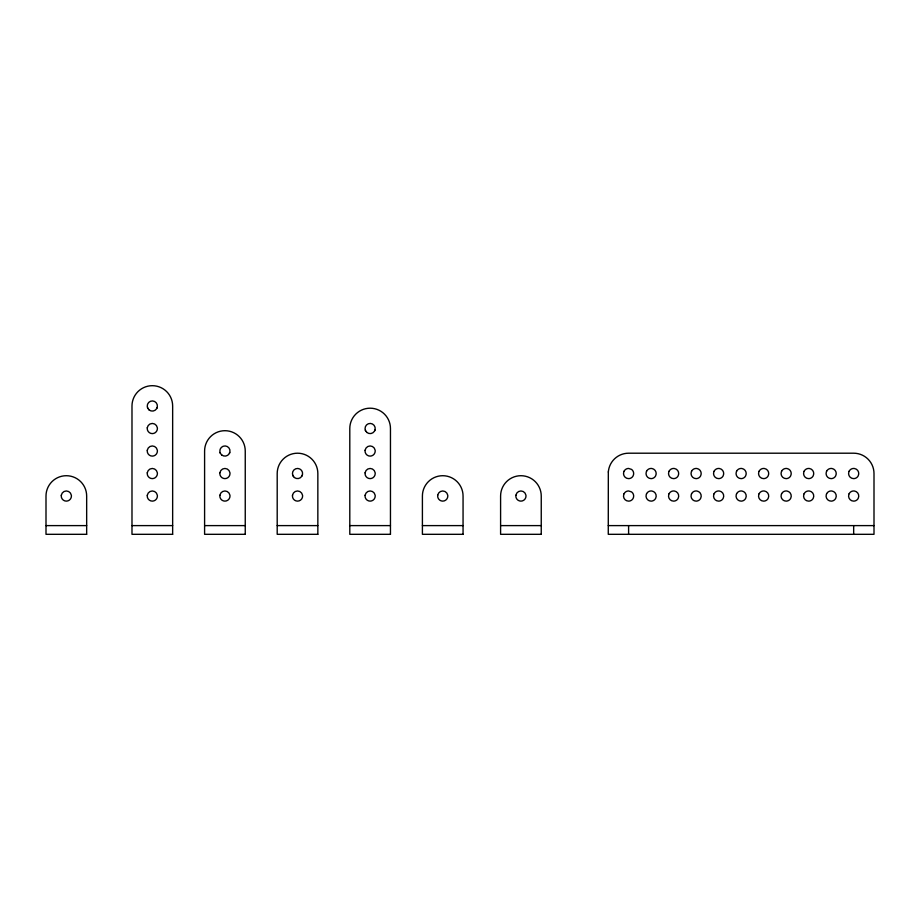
<?xml version="1.0" encoding="UTF-8"?>
<svg xmlns="http://www.w3.org/2000/svg" width="920" height="920" viewBox="0 0 920 920"><rect width="100%" height="100%" fill="white"/><g stroke="black" fill="none" stroke-linecap="round" stroke-linejoin="round"><path stroke-width="1.38" d="M156.848 408.319L157.148 407.583M229.448 453.33L229.758 452.594M302.047 475.847L302.358 475.099M374.659 430.824L374.957 430.088M46 525.607L86.664 525.607M131.985 525.607L172.649 525.607M204.596 525.607L245.249 525.607M277.196 525.607L317.848 525.607M349.796 525.607L390.459 525.607M422.406 525.607L463.059 525.607M500.595 525.607L541.247 525.607M608.269 525.607L874 525.607M365.297 430.088L365.596 430.824M292.686 475.099L292.997 475.847M220.087 452.594L220.386 453.33M147.487 407.583L147.786 408.319M853.668 525.607L853.668 534.313M628.601 525.607L628.601 534.313M608.327 471.948L608.269 534.313L874 534.313L874 473.547A20.332 20.332 0 0 0 853.668 453.203L628.601 453.203A20.332 20.332 0 0 0 608.522 470.361L608.327 471.948M61.306 495.247L61.249 496.041A5.083 5.083 0 0 0 66.332 501.124A5.083 5.083 0 0 0 71.415 496.041L71.346 495.247A5.083 5.083 0 0 0 61.306 495.247M147.292 427.719L147.234 428.524A5.083 5.083 0 0 0 152.317 433.607A5.083 5.083 0 0 0 157.4 428.524L157.331 427.719A5.083 5.083 0 0 0 147.292 427.719M147.292 450.236L147.234 451.03A5.083 5.083 0 0 0 152.317 456.113A5.083 5.083 0 0 0 157.4 451.03L157.331 450.236A5.083 5.083 0 0 0 147.292 450.236M147.292 472.742L147.234 473.535A5.083 5.083 0 0 0 152.317 478.618A5.083 5.083 0 0 0 157.4 473.535L157.331 472.742A5.083 5.083 0 0 0 147.292 472.742M147.292 495.247L147.234 496.041A5.083 5.083 0 0 0 152.317 501.124A5.083 5.083 0 0 0 157.4 496.041L157.331 495.247A5.083 5.083 0 0 0 147.292 495.247M219.903 472.742L219.834 473.535A5.083 5.083 0 0 0 224.917 478.618A5.083 5.083 0 0 0 230 473.535L229.942 472.742A5.083 5.083 0 0 0 219.903 472.742M219.903 495.247L219.834 496.041A5.083 5.083 0 0 0 224.917 501.124A5.083 5.083 0 0 0 230 496.041L229.942 495.247A5.083 5.083 0 0 0 219.903 495.247M292.502 495.247L292.445 496.041A5.083 5.083 0 0 0 297.528 501.124A5.083 5.083 0 0 0 302.611 496.041L302.542 495.247A5.083 5.083 0 0 0 292.502 495.247M365.113 450.236L365.044 451.03A5.083 5.083 0 0 0 370.127 456.113A5.083 5.083 0 0 0 375.21 451.03L375.153 450.236A5.083 5.083 0 0 0 365.113 450.236M365.113 472.742L365.044 473.535A5.083 5.083 0 0 0 370.127 478.618A5.083 5.083 0 0 0 375.21 473.535L375.153 472.742A5.083 5.083 0 0 0 365.113 472.742M365.113 495.247L365.044 496.041A5.083 5.083 0 0 0 370.127 501.124A5.083 5.083 0 0 0 375.21 496.041L375.153 495.247A5.083 5.083 0 0 0 365.113 495.247M437.713 495.247L437.655 496.041A5.083 5.083 0 0 0 442.727 501.124A5.083 5.083 0 0 0 447.81 496.041L447.752 495.247A5.083 5.083 0 0 0 437.713 495.247M515.901 495.247L515.832 496.041A5.083 5.083 0 0 0 520.915 501.124A5.083 5.083 0 0 0 525.998 496.041L525.941 495.247A5.083 5.083 0 0 0 515.901 495.247M624.07 471.224L623.76 471.96A5.083 5.083 0 0 0 628.601 478.618L629.395 478.549A5.083 5.083 0 0 0 632.707 476.525L633.121 475.835A5.083 5.083 0 0 0 631.58 469.418L628.601 468.452A5.083 5.083 0 0 0 624.07 471.224M624.07 493.729L623.76 494.466A5.083 5.083 0 0 0 628.601 501.124L629.395 501.055A5.083 5.083 0 0 0 632.707 499.031L633.121 498.352A5.083 5.083 0 0 0 631.58 491.924L628.601 490.958A5.083 5.083 0 0 0 624.07 493.729M646.576 471.224L646.277 471.96A5.083 5.083 0 0 0 651.107 478.618L651.9 478.549A5.083 5.083 0 0 0 655.212 476.525L655.638 475.835A5.083 5.083 0 0 0 651.9 468.51L651.107 468.452A5.083 5.083 0 0 0 646.576 471.224M646.576 493.729L646.277 494.466A5.083 5.083 0 0 0 651.107 501.124L651.9 501.055A5.083 5.083 0 0 0 655.212 499.031L655.638 498.352A5.083 5.083 0 0 0 651.9 491.015L651.107 490.958A5.083 5.083 0 0 0 646.576 493.729M669.081 471.224L668.782 471.96A5.083 5.083 0 0 0 673.612 478.618L674.406 478.549A5.083 5.083 0 0 0 677.73 476.525L678.144 475.835A5.083 5.083 0 0 0 674.406 468.51L673.612 468.452A5.083 5.083 0 0 0 669.081 471.224M669.081 493.729L668.782 494.466A5.083 5.083 0 0 0 673.612 501.124L674.406 501.055A5.083 5.083 0 0 0 677.73 499.031L678.144 498.352A5.083 5.083 0 0 0 674.406 491.015L673.612 490.958A5.083 5.083 0 0 0 669.081 493.729M691.587 471.224L691.288 471.96A5.083 5.083 0 0 0 696.118 478.618L696.911 478.549A5.083 5.083 0 0 0 700.235 476.525L700.649 475.835A5.083 5.083 0 0 0 696.911 468.51L696.118 468.452A5.083 5.083 0 0 0 691.587 471.224M691.587 493.729L691.288 494.466A5.083 5.083 0 0 0 696.118 501.124L696.911 501.055A5.083 5.083 0 0 0 700.235 499.031L700.649 498.352A5.083 5.083 0 0 0 696.911 491.015L696.118 490.958A5.083 5.083 0 0 0 691.587 493.729M714.104 471.224L713.793 471.96A5.083 5.083 0 0 0 718.623 478.618L719.417 478.549A5.083 5.083 0 0 0 722.74 476.525L723.154 475.835A5.083 5.083 0 0 0 719.417 468.51L718.623 468.452A5.083 5.083 0 0 0 714.104 471.224M714.104 493.729L713.793 494.466A5.083 5.083 0 0 0 718.623 501.124L719.417 501.055A5.083 5.083 0 0 0 722.74 499.031L723.154 498.352A5.083 5.083 0 0 0 719.417 491.015L718.623 490.958A5.083 5.083 0 0 0 714.104 493.729M736.609 471.224L736.299 471.96A5.083 5.083 0 0 0 741.129 478.618L741.934 478.549A5.083 5.083 0 0 0 745.246 476.525L745.66 475.835A5.083 5.083 0 0 0 741.934 468.51L741.129 468.452A5.083 5.083 0 0 0 736.609 471.224M736.609 493.729L736.299 494.466A5.083 5.083 0 0 0 741.129 501.124L741.934 501.055A5.083 5.083 0 0 0 745.246 499.031L745.66 498.352A5.083 5.083 0 0 0 741.934 491.015L741.129 490.958A5.083 5.083 0 0 0 736.609 493.729M759.115 471.224L758.804 471.96A5.083 5.083 0 0 0 763.646 478.618L764.439 478.549A5.083 5.083 0 0 0 767.751 476.525L768.165 475.835A5.083 5.083 0 0 0 764.439 468.51L763.646 468.452A5.083 5.083 0 0 0 759.115 471.224M759.115 493.729L758.804 494.466A5.083 5.083 0 0 0 763.646 501.124L764.439 501.055A5.083 5.083 0 0 0 767.751 499.031L768.165 498.352A5.083 5.083 0 0 0 764.439 491.015L763.646 490.958A5.083 5.083 0 0 0 759.115 493.729M781.62 471.224L781.31 471.96A5.083 5.083 0 0 0 786.151 478.618L786.945 478.549A5.083 5.083 0 0 0 790.257 476.525L790.682 475.835A5.083 5.083 0 0 0 786.945 468.51L786.151 468.452A5.083 5.083 0 0 0 781.62 471.224M781.62 493.729L781.31 494.466A5.083 5.083 0 0 0 786.151 501.124L786.945 501.055A5.083 5.083 0 0 0 790.257 499.031L790.682 498.352A5.083 5.083 0 0 0 786.945 491.015L786.151 490.958A5.083 5.083 0 0 0 781.62 493.729M804.126 471.224L803.827 471.96A5.083 5.083 0 0 0 808.657 478.618L809.45 478.549A5.083 5.083 0 0 0 812.762 476.525L813.188 475.835A5.083 5.083 0 0 0 809.45 468.51L808.657 468.452A5.083 5.083 0 0 0 804.126 471.224M804.126 493.729L803.827 494.466A5.083 5.083 0 0 0 808.657 501.124L809.45 501.055A5.083 5.083 0 0 0 812.762 499.031L813.188 498.352A5.083 5.083 0 0 0 809.45 491.015L808.657 490.958A5.083 5.083 0 0 0 804.126 493.729M826.631 471.224L826.332 471.96A5.083 5.083 0 0 0 831.162 478.618L831.956 478.549A5.083 5.083 0 0 0 835.279 476.525L835.693 475.835A5.083 5.083 0 0 0 831.956 468.51L831.162 468.452A5.083 5.083 0 0 0 826.631 471.224M826.631 493.729L826.332 494.466A5.083 5.083 0 0 0 831.162 501.124L831.956 501.055A5.083 5.083 0 0 0 835.279 499.031L835.693 498.352A5.083 5.083 0 0 0 831.956 491.015L831.162 490.958A5.083 5.083 0 0 0 826.631 493.729M849.137 471.224L848.838 471.96A5.083 5.083 0 0 0 853.668 478.618L854.461 478.549A5.083 5.083 0 0 0 857.785 476.525L858.199 475.835A5.083 5.083 0 0 0 854.461 468.51L853.668 468.452A5.083 5.083 0 0 0 849.137 471.224M849.137 493.729L848.838 494.466A5.083 5.083 0 0 0 853.668 501.124L854.461 501.055A5.083 5.083 0 0 0 857.785 499.031L858.199 498.352A5.083 5.083 0 0 0 854.461 491.015L853.668 490.958A5.083 5.083 0 0 0 849.137 493.729M86.664 534.313L46 534.313L46 496.041A20.332 20.332 0 0 1 66.332 475.709A20.332 20.332 0 0 1 86.664 496.041L86.664 534.313M172.649 534.313L131.985 534.313L131.985 406.007A20.332 20.332 0 0 1 152.317 385.687A20.332 20.332 0 0 1 172.649 406.007L172.649 534.313M245.249 534.313L204.596 534.313L204.596 451.03A20.332 20.332 0 0 1 224.917 430.698A20.332 20.332 0 0 1 245.249 451.03L245.249 534.313M317.848 534.313L277.196 534.313L277.196 473.535A20.332 20.332 0 0 1 297.528 453.203A20.332 20.332 0 0 1 317.848 473.535L317.848 534.313M390.459 534.313L349.796 534.313L349.796 428.524A20.332 20.332 0 0 1 370.127 408.192A20.332 20.332 0 0 1 390.459 428.524L390.459 534.313M463.059 534.313L422.406 534.313L422.406 496.041A20.332 20.332 0 0 1 442.727 475.709A20.332 20.332 0 0 1 463.059 496.041L463.059 534.313M541.247 534.313L500.595 534.313L500.595 496.041A20.332 20.332 0 0 1 520.915 475.709A20.332 20.332 0 0 1 541.247 496.041L541.247 534.313M149.12 409.963A5.083 5.083 0 0 0 157.331 406.812A5.083 5.083 0 0 0 150.489 401.269A5.083 5.083 0 0 0 149.12 409.963M366.93 432.469A5.083 5.083 0 0 0 375.153 429.318A5.083 5.083 0 0 0 368.31 423.775A5.083 5.083 0 0 0 366.93 432.469M221.72 454.974A5.083 5.083 0 0 0 229.942 451.823A5.083 5.083 0 0 0 223.1 446.28A5.083 5.083 0 0 0 221.72 454.974M294.331 477.48A5.083 5.083 0 0 0 302.542 474.329A5.083 5.083 0 0 0 295.699 468.786A5.083 5.083 0 0 0 294.331 477.48"/></g></svg>
